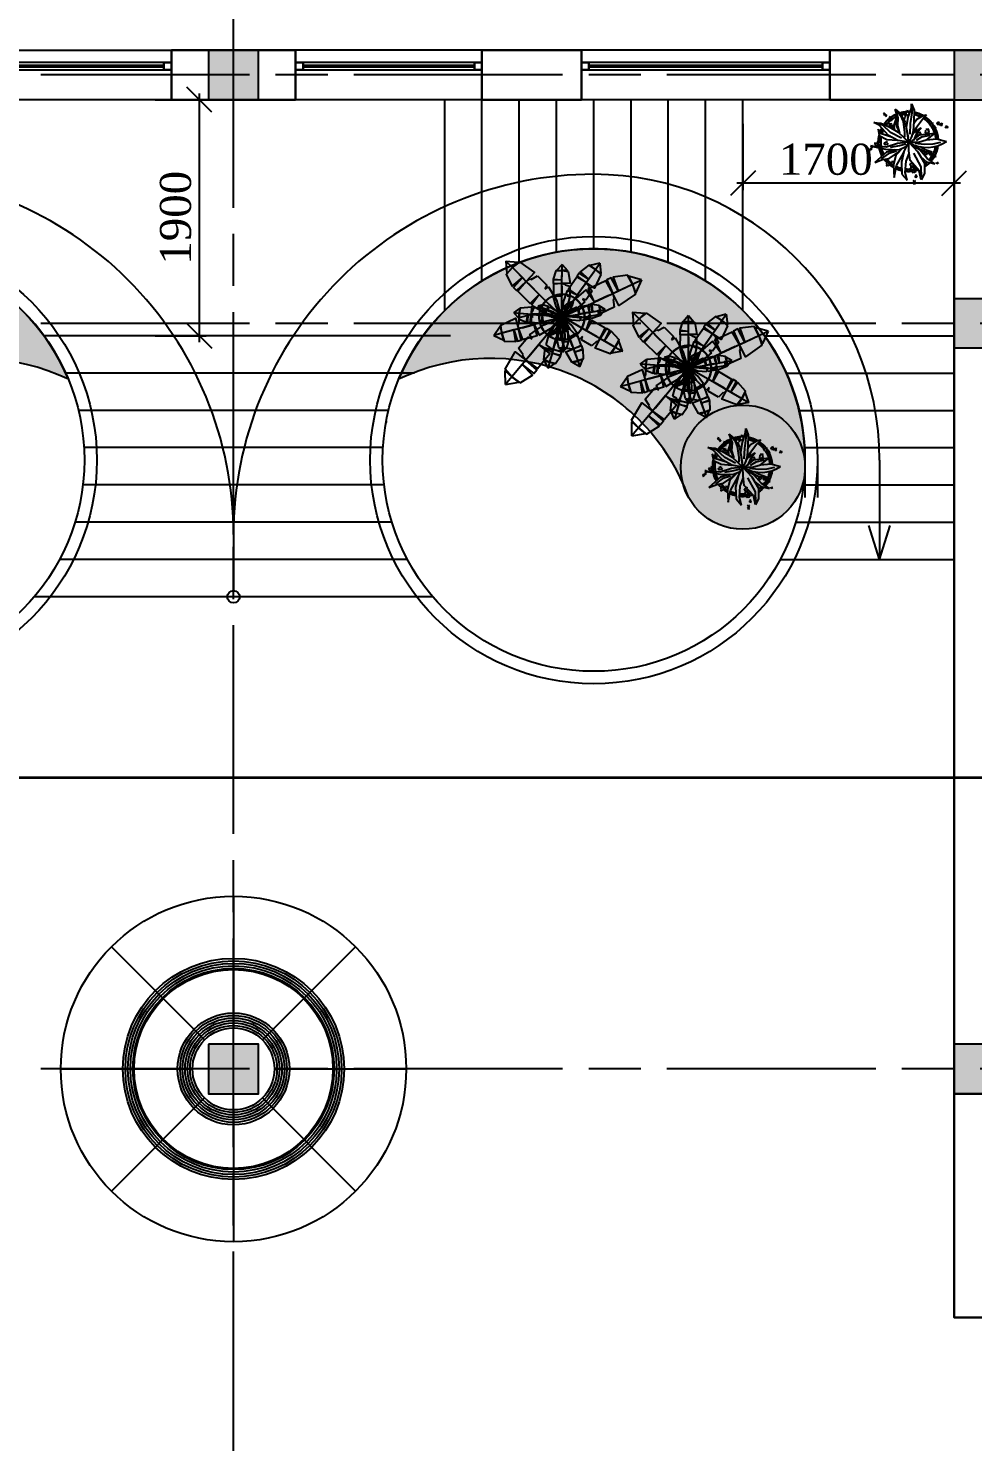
# Model space of a CAD drawing. Header units: inches. Extents: x 2870606 to 3671143, y -733551 to -473558.
# Drawn here: x 3407193 to 3414796, y -509423 to -498048 of the extents above; entities that cross this region are included whole.
import ezdxf

# ---------------------------------------------------------------- set-up
doc = ezdxf.new("R2010")
doc.units = ezdxf.units.IN
doc.header["$MEASUREMENT"] = 0
doc.linetypes.add('ACAD_ISO08W100', pattern=[36, 24, -3, 6, -3])
for name, color, linetype in [('100_TREE', 64, 'Continuous'), ('A_Windows', 160, 'Continuous'), ('Trees', 92, 'Continuous')]:
    doc.layers.add(name, color=color, linetype=linetype)
doc.layers.add('Cashpo', color=25, linetype='Continuous', lineweight=25)
doc.styles.add('J~stule', font='dutch.ttf')
doc.linetypes.add('FENCELINE1', pattern='A,0.25,-0.1,[133,ltypeshp.shx,S=0.1,R=0,X=-0.1,Y=0],-0.1,1', length=1.45)
doc.dimstyles.new('J~style', dxfattribs={"dimscale": 100, "dimtxt": 2.5, "dimasz": 2, "dimexe": 0.55, "dimexo": 0.725, "dimtad": 1, "dimdec": 0, "dimdsep": 46, "dimtxsty": 'J~stule', "dimblk": 'OBLIQUE', "dimcen": 2, "dimdle": 0.5, "dimadec": 0, "dimazin": 0, "dimtfac": 1, "dimtdec": 0, "dimtmove": 0, "dimatfit": 3, "dimfxl": 1, "dimarcsym": 0})

# ---------------------------------------------------------------- blocks, each defined once
blk = doc.blocks.new('cvetok')
at = {"layer": 'Cashpo', "lineweight": 30, "ltscale": 0.1}
for centre, major_axis, start_param, end_param in [((94658, 171878), (170, -170), 2.400873, 2.651128), ((94658, 171878), (-170, -170), 3.409984, 3.737026), ((94658, 171878), (170, -170), 3.024703, 3.316562), ((94658, 171878), (-158, -158), 4.624923, 4.873501), ((94658, 171878), (170, -170), 2.755823, 2.987251), ((94658, 171878), (-158, -158), 4.327905, 4.569763), ((94658, 171878), (-158, -158), 4.034231, 4.174743), ((94658, 171878), (-158, -158), 3.449429, 3.724418), ((94658, 171878), (-158, -158), 3.03563, 3.35015), ((94658, 171878), (-170, -170), 3.019498, 3.341375), ((94658, 171878), (-158, -158), 2.449339, 2.938254), ((94658, 171878), (-170, -170), 2.966211, 2.998209), ((94658, 171878), (-170, -170), 2.892081, 2.958014), ((94658, 171878), (170, -170), 3.717694, 3.950919), ((94658, 171878), (170, -170), 3.458664, 3.61719), ((94659, 171883), (158, -158), 3.767296, 4.146619), ((94658, 171878), (158, -158), 3.482746, 3.649771), ((94658, 171878), (-170, -170), 2.431898, 2.830481), ((94658, 171878), (170, -170), 4.008914, 4.104644), ((94658, 171878), (170, -170), 4.142062, 4.429809), ((94658, 171878), (-158, -158), 5.746791, 5.985086), ((94658, 171878), (158, -158), 0.066528, 0.61373), ((94658, 171878), (170, -170), 0.291978, 0.654909), ((94658, 171878), (170, -170), 4.559068, 4.718123), ((94658, 171878), (-158, -158), 6.166573, 6.379453), ((94658, 171878), (170, -170), 4.823255, 4.978325), ((94658, 171878), (170, -170), -1.220089, -1.010216), ((94658, 171878), (158, -158), -1.237744, -1.029908), ((94658, 171878), (158, -158), -0.889995, -0.67916), ((94658, 171878), (158, -158), -0.609448, -0.475122), ((94658, 171878), (170, -170), -0.592307, -0.44413), ((94658, 171878), (-158, -158), 1.402226, 1.533974), ((94658, 171878), (-170, -170), 1.354065, 1.580489), ((94658, 171878), (170, -170), 0.075749, 0.183167), ((94658, 171878), (170, -170), -0.886086, -0.617507)]:
    blk.add_ellipse(centre, major_axis=major_axis, ratio=1, start_param=start_param, end_param=end_param, dxfattribs=at)
at = {"layer": 'Trees', "ltscale": 10}
for p, q in [((94457, 172108), (94461, 172102)), ((94463, 172105), (94457, 172108)), ((94464, 172108), (94463, 172105)), ((94465, 172105), (94464, 172108)), ((94469, 172107), (94465, 172105)), ((94468, 172098), (94469, 172107)), ((94577, 172068), (94551, 172140)), ((94551, 172140), (94596, 172088)), ((94551, 172140), (94605, 172093)), ((94642, 172108), (94630, 172104)), ((94635, 172116), (94642, 172108)), ((94646, 172113), (94635, 172116)), ((94652, 172132), (94646, 172113)), ((94656, 172114), (94652, 172132)), ((94665, 172116), (94656, 172114)), ((94657, 172074), (94683, 172148)), ((94660, 172108), (94665, 172116)), ((94668, 172106), (94660, 172108)), ((94676, 172024), (94688, 172110)), ((94683, 172148), (94684, 172183)), ((94684, 172183), (94704, 172132)), ((94688, 172110), (94692, 172145)), ((94704, 172132), (94702, 172039)), ((94380, 172032), (94437, 172027)), ((94422, 172010), (94380, 172032)), ((94454, 172008), (94422, 172022)), ((94499, 171928), (94422, 172010)), ((94437, 172027), (94503, 171997)), ((94515, 171950), (94454, 172008)), ((94461, 172102), (94457, 172100)), ((94457, 172100), (94461, 172100)), ((94461, 172100), (94459, 172096)), ((94459, 172096), (94468, 172097)), ((94471, 172095), (94474, 172089)), ((94476, 172092), (94471, 172095)), ((94474, 172089), (94471, 172087)), ((94471, 172087), (94475, 172087)), ((94475, 172087), (94473, 172083)), ((94473, 172083), (94481, 172084)), ((94478, 172095), (94476, 172092)), ((94479, 172091), (94478, 172095)), ((94483, 172094), (94479, 172091)), ((94482, 172085), (94483, 172094)), ((94497, 172023), (94509, 172021)), ((94506, 172016), (94497, 172023)), ((94502, 172012), (94506, 172016)), ((94508, 172012), (94502, 172012)), ((94503, 171997), (94575, 171953)), ((94504, 172074), (94510, 172074)), ((94511, 172065), (94504, 172074)), ((94505, 172005), (94508, 172012)), ((94520, 172010), (94505, 172005)), ((94508, 172078), (94512, 172076)), ((94510, 172074), (94508, 172078)), ((94509, 172021), (94510, 172027)), ((94510, 172057), (94515, 172048)), ((94516, 172057), (94510, 172057)), ((94510, 172027), (94513, 172021)), ((94512, 172076), (94515, 172083)), ((94522, 172069), (94512, 172064)), ((94513, 172021), (94518, 172026)), ((94515, 172083), (94516, 172074)), ((94515, 172062), (94516, 172057)), ((94518, 172059), (94515, 172062)), ((94516, 172074), (94521, 172075)), ((94521, 172075), (94517, 172072)), ((94517, 172072), (94522, 172069)), ((94517, 172047), (94528, 172051)), ((94524, 172065), (94518, 172059)), ((94518, 172026), (94521, 172012)), ((94518, 172006), (94530, 172004)), ((94527, 171999), (94518, 172006)), ((94523, 172057), (94524, 172065)), ((94527, 172056), (94523, 172057)), ((94523, 172054), (94527, 172056)), ((94528, 172051), (94523, 172054)), ((94523, 171995), (94527, 171999)), ((94528, 171995), (94523, 171995)), ((94526, 171988), (94528, 171995)), ((94540, 171994), (94526, 171988)), ((94530, 172004), (94531, 172010)), ((94531, 172010), (94534, 172004)), ((94534, 172004), (94539, 172009)), ((94539, 172009), (94542, 171995)), ((94564, 172082), (94542, 172010)), ((94542, 172010), (94545, 171977)), ((94562, 172008), (94564, 172082)), ((94587, 171956), (94562, 172008)), ((94573, 172006), (94577, 172068)), ((94590, 171947), (94573, 172006)), ((94596, 172088), (94615, 172039)), ((94615, 172089), (94597, 172096)), ((94597, 172096), (94610, 172081)), ((94610, 172081), (94601, 172073)), ((94601, 172073), (94613, 172075)), ((94613, 172075), (94609, 172062)), ((94609, 172062), (94632, 172069)), ((94618, 172098), (94615, 172089)), ((94615, 172039), (94627, 171950)), ((94621, 172089), (94618, 172098)), ((94619, 172065), (94633, 172033)), ((94631, 172099), (94621, 172089)), ((94630, 172104), (94648, 172088)), ((94634, 172073), (94631, 172099)), ((94633, 172033), (94656, 171910)), ((94644, 171992), (94657, 172074)), ((94652, 172089), (94666, 172100)), ((94672, 171939), (94676, 172024)), ((94702, 172039), (94696, 171961)), ((94699, 172022), (94723, 172055)), ((94723, 172055), (94778, 172087)), ((94773, 172057), (94723, 171991)), ((94804, 172093), (94773, 172057)), ((94778, 172087), (94804, 172093)), ((94828, 172019), (94839, 172017)), ((94838, 172001), (94828, 172019)), ((94837, 172024), (94843, 172020)), ((94839, 172017), (94837, 172024)), ((94858, 172005), (94840, 171999)), ((94843, 172020), (94851, 172031)), ((94851, 172031), (94850, 172016)), ((94850, 172016), (94858, 172015)), ((94858, 172015), (94850, 172011)), ((94850, 172011), (94858, 172005)), ((94872, 172004), (94859, 171998)), ((94859, 171996), (94862, 171981)), ((94871, 171996), (94872, 172004)), ((94877, 171998), (94871, 171996)), ((94873, 171993), (94877, 171998)), ((94881, 171985), (94873, 171993)), ((94887, 172032), (94889, 172018)), ((94894, 172029), (94887, 172032)), ((94891, 172017), (94906, 172016)), ((94894, 172035), (94894, 172029)), ((94897, 172030), (94894, 172035)), ((94907, 172036), (94897, 172030)), ((94901, 172022), (94907, 172024)), ((94906, 172016), (94901, 172022)), ((94902, 172026), (94907, 172036)), ((94907, 172024), (94902, 172026)), ((94910, 172023), (94918, 172020)), ((94915, 172008), (94910, 172023)), ((94917, 172025), (94921, 172021)), ((94918, 172020), (94917, 172025)), ((94931, 172008), (94917, 172007)), ((94921, 172021), (94929, 172029)), ((94929, 172029), (94926, 172018)), ((94926, 172018), (94932, 172016)), ((94932, 172016), (94926, 172014)), ((94926, 172014), (94931, 172008)), ((94958, 171997), (94968, 172005)), ((94963, 171986), (94958, 171996)), ((94968, 172005), (94968, 171999)), ((94968, 171999), (94972, 172000)), ((94972, 172000), (94970, 171996)), ((94970, 171996), (94978, 171993)), ((94414, 171978), (94424, 171926)), ((94435, 171942), (94414, 171978)), ((94424, 171926), (94485, 171896)), ((94529, 171912), (94435, 171942)), ((94485, 171896), (94569, 171890)), ((94573, 171888), (94499, 171928)), ((94602, 171906), (94515, 171950)), ((94661, 171873), (94573, 171888)), ((94575, 171953), (94661, 171873)), ((94627, 171950), (94628, 171913)), ((94661, 171873), (94644, 171992)), ((94683, 171915), (94661, 171873)), ((94670, 171868), (94750, 171932)), ((94696, 171961), (94683, 171915)), ((94723, 171991), (94688, 171932)), ((94695, 171947), (94707, 171953)), ((94722, 171939), (94698, 171887)), ((94707, 171953), (94761, 171989)), ((94761, 171989), (94722, 171939)), ((94723, 171890), (94767, 171915)), ((94731, 171945), (94729, 171919)), ((94729, 171919), (94740, 171927)), ((94758, 171951), (94733, 171949)), ((94739, 171873), (94802, 171891)), ((94740, 171927), (94740, 171924)), ((94750, 171932), (94871, 171947)), ((94751, 171940), (94758, 171951)), ((94763, 171939), (94751, 171940)), ((94753, 171933), (94763, 171939)), ((94754, 171931), (94753, 171933)), ((94767, 171915), (94834, 171931)), ((94797, 171971), (94794, 171945)), ((94794, 171945), (94805, 171952)), ((94871, 171947), (94798, 171890)), ((94823, 171977), (94799, 171974)), ((94802, 171891), (94886, 171899)), ((94805, 171952), (94807, 171943)), ((94807, 171943), (94812, 171951)), ((94812, 171951), (94828, 171941)), ((94817, 171965), (94823, 171977)), ((94828, 171964), (94817, 171965)), ((94818, 171959), (94828, 171964)), ((94828, 171941), (94818, 171959)), ((94862, 171981), (94867, 171987)), ((94867, 171987), (94870, 171983)), ((94870, 171983), (94871, 171988)), ((94871, 171988), (94881, 171985)), ((94886, 171899), (94964, 171879)), ((94966, 171991), (94963, 171986)), ((94969, 171987), (94966, 171991)), ((94978, 171993), (94969, 171992)), ((94969, 171992), (94969, 171987)), ((94340, 171806), (94336, 171800)), ((94336, 171800), (94342, 171803)), ((94340, 171808), (94337, 171807)), ((94337, 171807), (94340, 171806)), ((94338, 171812), (94340, 171808)), ((94347, 171811), (94338, 171812)), ((94342, 171803), (94344, 171800)), ((94344, 171800), (94345, 171804)), ((94345, 171804), (94349, 171801)), ((94349, 171801), (94348, 171810)), ((94354, 171818), (94350, 171813)), ((94350, 171813), (94356, 171816)), ((94351, 171820), (94354, 171818)), ((94354, 171820), (94351, 171820)), ((94352, 171825), (94354, 171820)), ((94361, 171823), (94352, 171825)), ((94354, 171844), (94360, 171837)), ((94362, 171842), (94354, 171844)), ((94356, 171816), (94358, 171812)), ((94360, 171837), (94357, 171834)), ((94357, 171834), (94362, 171835)), ((94358, 171812), (94359, 171816)), ((94359, 171816), (94363, 171814)), ((94362, 171835), (94361, 171829)), ((94361, 171829), (94370, 171834)), ((94363, 171846), (94362, 171842)), ((94363, 171814), (94362, 171823)), ((94365, 171842), (94363, 171846)), ((94368, 171847), (94365, 171842)), ((94371, 171835), (94368, 171847)), ((94372, 171838), (94475, 171816)), ((94478, 171833), (94372, 171838)), ((94384, 171864), (94390, 171858)), ((94392, 171862), (94384, 171864)), ((94390, 171858), (94387, 171854)), ((94387, 171854), (94392, 171855)), ((94482, 171792), (94388, 171709)), ((94392, 171855), (94391, 171850)), ((94391, 171850), (94400, 171854)), ((94393, 171866), (94392, 171862)), ((94395, 171862), (94393, 171866)), ((94398, 171867), (94395, 171862)), ((94401, 171856), (94398, 171867)), ((94400, 171844), (94405, 171845)), ((94405, 171842), (94400, 171844)), ((94401, 171850), (94412, 171851)), ((94405, 171845), (94401, 171850)), ((94402, 171834), (94405, 171842)), ((94408, 171840), (94402, 171834)), ((94403, 171876), (94411, 171867)), ((94414, 171872), (94403, 171876)), ((94411, 171867), (94405, 171863)), ((94405, 171863), (94412, 171863)), ((94411, 171837), (94408, 171840)), ((94412, 171863), (94410, 171856)), ((94410, 171856), (94424, 171860)), ((94417, 171839), (94411, 171841)), ((94411, 171841), (94411, 171837)), ((94413, 171850), (94417, 171839)), ((94416, 171877), (94414, 171872)), ((94418, 171872), (94416, 171877)), ((94423, 171877), (94418, 171872)), ((94425, 171862), (94423, 171877)), ((94495, 171779), (94440, 171740)), ((94469, 171849), (94465, 171867)), ((94467, 171869), (94485, 171878)), ((94476, 171856), (94469, 171849)), ((94475, 171816), (94580, 171813)), ((94479, 171848), (94476, 171856)), ((94570, 171863), (94478, 171833)), ((94481, 171856), (94479, 171848)), ((94496, 171854), (94481, 171856)), ((94485, 171878), (94482, 171868)), ((94482, 171868), (94490, 171869)), ((94552, 171813), (94482, 171792)), ((94490, 171869), (94485, 171863)), ((94485, 171863), (94496, 171854)), ((94562, 171800), (94495, 171779)), ((94504, 171743), (94590, 171802)), ((94586, 171843), (94512, 171831)), ((94557, 171768), (94538, 171691)), ((94612, 171825), (94557, 171768)), ((94562, 171685), (94607, 171767)), ((94661, 171873), (94570, 171863)), ((94580, 171813), (94638, 171839)), ((94638, 171858), (94586, 171843)), ((94625, 171805), (94602, 171712)), ((94607, 171767), (94661, 171873)), ((94638, 171839), (94661, 171873)), ((94639, 171721), (94664, 171783)), ((94662, 171803), (94661, 171873)), ((94661, 171873), (94739, 171873)), ((94661, 171873), (94734, 171795)), ((94672, 171726), (94662, 171803)), ((94750, 171811), (94697, 171846)), ((94698, 171846), (94788, 171798)), ((94762, 171674), (94701, 171786)), ((94713, 171865), (94786, 171857)), ((94734, 171795), (94787, 171704)), ((94810, 171742), (94750, 171811)), ((94793, 171813), (94755, 171836)), ((94786, 171857), (94857, 171860)), ((94788, 171798), (94850, 171793)), ((94789, 171779), (94793, 171794)), ((94802, 171770), (94789, 171777)), ((94850, 171793), (94793, 171813)), ((94793, 171794), (94798, 171787)), ((94798, 171787), (94801, 171792)), ((94801, 171792), (94802, 171786)), ((94801, 171778), (94802, 171770)), ((94808, 171775), (94801, 171778)), ((94802, 171786), (94813, 171788)), ((94813, 171788), (94804, 171781)), ((94804, 171781), (94808, 171775)), ((94824, 171778), (94829, 171793)), ((94838, 171769), (94825, 171776)), ((94829, 171793), (94833, 171786)), ((94833, 171786), (94837, 171791)), ((94837, 171791), (94837, 171786)), ((94837, 171786), (94848, 171787)), ((94837, 171777), (94838, 171769)), ((94843, 171775), (94837, 171777)), ((94848, 171787), (94839, 171780)), ((94839, 171780), (94843, 171775)), ((94857, 171860), (94918, 171874)), ((94868, 171769), (94862, 171760)), ((94870, 171763), (94868, 171769)), ((94874, 171767), (94870, 171763)), ((94873, 171762), (94874, 171767)), ((94388, 171709), (94451, 171734)), ((94451, 171734), (94504, 171743)), ((94499, 171709), (94479, 171705)), ((94479, 171705), (94487, 171699)), ((94487, 171699), (94480, 171695)), ((94480, 171695), (94487, 171694)), ((94487, 171694), (94483, 171680)), ((94483, 171680), (94494, 171690)), ((94494, 171690), (94500, 171684)), ((94498, 171693), (94508, 171690)), ((94500, 171684), (94498, 171693)), ((94508, 171690), (94501, 171708)), ((94519, 171714), (94513, 171695)), ((94513, 171695), (94522, 171699)), ((94540, 171714), (94521, 171716)), ((94522, 171699), (94522, 171691)), ((94522, 171691), (94527, 171697)), ((94527, 171697), (94537, 171687)), ((94533, 171706), (94540, 171714)), ((94542, 171704), (94533, 171706)), ((94533, 171701), (94542, 171704)), ((94537, 171687), (94533, 171701)), ((94538, 171691), (94543, 171590)), ((94543, 171590), (94562, 171685)), ((94602, 171712), (94606, 171617)), ((94633, 171628), (94639, 171721)), ((94670, 171698), (94679, 171681)), ((94680, 171696), (94670, 171698)), ((94746, 171644), (94672, 171726)), ((94685, 171679), (94676, 171663)), ((94677, 171660), (94692, 171647)), ((94678, 171705), (94680, 171696)), ((94684, 171700), (94678, 171705)), ((94682, 171680), (94701, 171686)), ((94694, 171711), (94684, 171700)), ((94689, 171670), (94685, 171679)), ((94695, 171677), (94689, 171670)), ((94692, 171697), (94694, 171711)), ((94699, 171696), (94692, 171697)), ((94692, 171647), (94692, 171657)), ((94692, 171657), (94699, 171654)), ((94693, 171692), (94699, 171696)), ((94701, 171686), (94693, 171692)), ((94694, 171668), (94695, 171677)), ((94709, 171666), (94694, 171668)), ((94696, 171661), (94709, 171666)), ((94699, 171654), (94696, 171661)), ((94758, 171755), (94804, 171716)), ((94765, 171594), (94762, 171674)), ((94787, 171704), (94787, 171620)), ((94804, 171716), (94872, 171700)), ((94872, 171700), (94810, 171742)), ((94851, 171755), (94846, 171744)), ((94846, 171744), (94852, 171746)), ((94852, 171746), (94851, 171741)), ((94851, 171741), (94855, 171744)), ((94863, 171753), (94853, 171756)), ((94855, 171744), (94860, 171737)), ((94858, 171746), (94863, 171747)), ((94860, 171737), (94858, 171746)), ((94859, 171749), (94863, 171753)), ((94863, 171747), (94859, 171749)), ((94862, 171758), (94870, 171750)), ((94870, 171750), (94871, 171756)), ((94871, 171756), (94875, 171754)), ((94881, 171760), (94873, 171762)), ((94873, 171758), (94881, 171760)), ((94875, 171754), (94873, 171758)), ((94885, 171702), (94887, 171711)), ((94889, 171704), (94885, 171702)), ((94889, 171711), (94898, 171710)), ((94889, 171700), (94889, 171704)), ((94892, 171703), (94889, 171700)), ((94897, 171698), (94892, 171703)), ((94898, 171710), (94895, 171707)), ((94895, 171707), (94898, 171706)), ((94898, 171706), (94895, 171705)), ((94895, 171705), (94897, 171698)), ((94606, 171617), (94649, 171568)), ((94649, 171568), (94633, 171628)), ((94699, 171625), (94692, 171638)), ((94693, 171640), (94706, 171650)), ((94703, 171632), (94699, 171625)), ((94699, 171562), (94706, 171567)), ((94703, 171561), (94699, 171562)), ((94699, 171543), (94706, 171549)), ((94704, 171542), (94699, 171543)), ((94701, 171558), (94703, 171561)), ((94705, 171559), (94701, 171558)), ((94701, 171539), (94704, 171542)), ((94705, 171540), (94701, 171539)), ((94707, 171626), (94703, 171632)), ((94706, 171650), (94705, 171642)), ((94705, 171642), (94711, 171644)), ((94707, 171552), (94705, 171559)), ((94707, 171533), (94705, 171540)), ((94718, 171634), (94706, 171633)), ((94706, 171633), (94707, 171626)), ((94707, 171567), (94714, 171561)), ((94708, 171558), (94707, 171552)), ((94707, 171548), (94714, 171542)), ((94708, 171539), (94707, 171533)), ((94711, 171644), (94708, 171639)), ((94708, 171639), (94718, 171634)), ((94711, 171557), (94708, 171558)), ((94712, 171538), (94708, 171539)), ((94714, 171561), (94710, 171560)), ((94710, 171560), (94711, 171557)), ((94714, 171542), (94710, 171541)), ((94710, 171541), (94712, 171538)), ((94724, 171607), (94713, 171604)), ((94713, 171602), (94714, 171590)), ((94714, 171590), (94718, 171595)), ((94718, 171595), (94720, 171591)), ((94720, 171591), (94721, 171595)), ((94721, 171595), (94729, 171592)), ((94722, 171602), (94724, 171607)), ((94727, 171602), (94722, 171602)), ((94723, 171599), (94727, 171602)), ((94729, 171592), (94723, 171599)), ((94762, 171570), (94746, 171644)), ((94787, 171620), (94762, 171570))]:
    blk.add_line(p, q, dxfattribs=at)
at = {"layer": 'Trees', "linetype": 'ByBlock'}
blk.add_ellipse((94658, 171878), major_axis=(170, -170), ratio=1, start_param=2.298631, end_param=2.368794, dxfattribs=at)
at = {"layer": 'Trees', "ltscale": 10}
for centre, major_axis, ratio, start_param, end_param in [((94808, 172099), (274, 0), 0.978732, 4.181898, 5.319375), ((94658, 171878), (170, -170), 1, 0.214693, 0.250114)]:
    blk.add_ellipse(centre, major_axis=major_axis, ratio=ratio, start_param=start_param, end_param=end_param, dxfattribs=at)
blk = doc.blocks.new('_Oblique')
at = {"color": 0, "linetype": 'ByBlock', "lineweight": -2}
blk.add_line((-0.5, -0.5), (0.5, 0.5), dxfattribs=at)
blk = doc.blocks.new('*D705')
at = {"color": 0, "lineweight": -2, "transparency": 16777216}
for p, q in [((3408571, -500573), (3408571, -498573)), ((3408215, -498623), (3408626, -498623)), ((3408215, -500523), (3408626, -500523))]:
    blk.add_line(p, q, dxfattribs=at)
at = {"layer": 'Defpoints', "color": 0, "lineweight": 35, "transparency": 16777216}
for p in [(3408143, -498623), (3408571, -498623), (3408143, -500523)]:
    blk.add_point(p, dxfattribs=at)
at = {"color": 0, "lineweight": -2, "transparency": 16777216, "xscale": 200, "yscale": 200, "zscale": 200}
for p, rotation in [((3408571, -498623), 90), ((3408571, -500523), 270)]:
    blk.add_blockref('_Oblique', p, dxfattribs=dict(at, rotation=rotation))
at = {"color": 0, "transparency": 16777216, "insert": (3408380, -499573), "char_height": 250, "attachment_point": 5, "rotation": 90, "style": 'J~stule'}
blk.add_mtext('1900', dxfattribs=at)
blk = doc.blocks.new('3DLF-P1')
at = {"color": 76}
blk.add_line((-0.98, 0, 0.17), (0, 0, 0.17), dxfattribs=at)
for points in [[(-17.11, 0, -1.36), (-17.01, 2.24, -1.53), (-13.94, 3.24, 0.14), (-13.65, 0, 0.64)], [(-13.65, 0, 0.64), (-13.51, 3.24, 0.39), (-12.42, 3.24, 1.02), (-12.35, 0, 1.39)], [(-12.35, 0, 1.39), (-12.1, 3.14, 2.23), (-7.85, 3.14, 2.23), (-7.85, 0, 1.39)], [(-19.36, 0, -5.26), (-17.06, 1.97, -1.97), (-17.11, 0, -1.36), (-19.36, 0, -5.26)], [(-19.36, 0, -5.26), (-17.06, -1.97, -1.97), (-17.11, 0, -1.36), (-19.36, 0, -5.26)], [(-17.11, 0, -1.36), (-16.8, -2.24, -1.41), (-12.43, -2.99, 1.04), (-12.35, 0, 1.39)]]:
    blk.add_3dface(points, dxfattribs=at)
for points, invisible_edges in [([(-7.88, 0, 1.39), (-7.29, 3.2, 1.86), (-3.87, 2.22, 1.08), (-3.94, 0, 0.69)], 4), ([(-12.35, 0, 1.39), (-12.1, -1.21, 1.71), (-11.85, -1.21, 1.71), (-11.85, 0, 1.39)], 4), ([(-11.85, 0, 1.39), (-11.85, -1.21, 1.71), (-11.35, -2.9, 2.16), (-11.35, 0, 1.39)], 5), ([(-11.35, 0, 1.39), (-7.85, 0, 1.39), (-7.85, -1.93, 1.9)], 10), ([(-11.35, 0, 1.39), (-11.35, -2.9, 2.16), (-8.1, -2.9, 2.16), (-7.85, -1.93, 1.9)], 9), ([(-7.88, 0, 1.39), (-3.88, -1.97, 1.04), (-1.22, -0.49, 0.3), (-0.98, 0, 0.17)], 1), ([(-7.88, 0, 1.39), (-7.82, -1.97, 1.73), (-7.54, -2.95, 1.86), (-3.88, -1.97, 1.04)], 9), ([(-3.94, 0, 0.69), (-3.87, 2.22, 1.08), (-1.21, 0.74, 0.35)], 9), ([(-3.94, 0, 0.69), (-1.21, 0.74, 0.35), (-0.98, 0, 0.17)], 1)]:
    blk.add_3dface(points, dxfattribs=dict(at, invisible_edges=invisible_edges))
blk = doc.blocks.new('PLANT1')
at = {"const_width": 0.00635}
blk.add_lwpolyline([(-0.1302, 0, 1), (0.1302, 0, 1)], format="xyb", close=True, dxfattribs=at)
for centre, radius in [((0, 0), 0.127), ((0, 0, 0.2032), 0.00635)]:
    blk.add_circle(centre, radius)
for p, xscale, yscale, zscale, rotation in [((0, 0, 0.4064), 0.02286, 0.02286, 0.02286, 250), ((0, 0, 0.5588), 0.01905, 0.01905, 0.01905, 329.9999999999999), ((0, 0, 0.3556), 0.01905, 0.01905, 0.01905, 329.9999999999999), ((0, 0, 0.6159), 0.01524, 0.01524, 0.01524, 295.1447856306789), ((0, 0, 0.5906), 0.01397, 0.01397, 0.01397, 210), ((0, 0, 0.6604), 0.007619999999999999, 0.007619999999999999, 0.007619999999999999, 230.1944289077348), ((0, 0, 0.5271), 0.02032, 0.02032, 0.02032, 190), ((0, 0.0063, 0.4587), 0.02032, 0.02032, 0.02032, 55), ((0, 0, 0.635), 0.0127, 0.0127, 0.0127, 15), ((0, 0, 0.5906), 0.01524, 0.01524, 0.01524, 95), ((0, 0, 0.4064), 0.01524, 0.01524, 0.01524, 130.2363583092738), ((0, 0, 0.3556), 0.0254, 0.0254, 0.0254, 155), ((0, 0, 0.508), 0.01016, 0.01016, 0.01016, 113.1985905136482)]:
    blk.add_blockref('3DLF-P1', p, dxfattribs=dict(xscale=xscale, yscale=yscale, zscale=zscale, rotation=rotation))
at = {"xscale": 0.0254, "yscale": 0.0254, "zscale": 0.0254}
blk.add_blockref('3DLF-P1', (0, 0, 0.3048), dxfattribs=at)
at = {"color": 84, "extrusion": (0.721942, -0.193444, 0.664364), "xscale": 0.00635, "yscale": 0.00635, "zscale": 0.00635, "rotation": 257.2160735877907}
blk.add_blockref('3DLF-P1', (0, 0.4936, 0.4387), dxfattribs=at)
at = {"color": 84, "extrusion": (-0.657265, 0.176114, 0.732793), "xscale": 0.00635, "yscale": 0.00635, "zscale": 0.00635, "rotation": 254.1723377001319}
blk.add_blockref('3DLF-P1', (0.0033, 0.4497, 0.4836), dxfattribs=at)
blk = doc.blocks.new('*D707')
at = {"color": 0, "lineweight": -2, "transparency": 16777216}
for p, q in [((3412946, -498818), (3412946, -499350)), ((3414646, -498818), (3414646, -499350)), ((3414696, -499295), (3412896, -499295))]:
    blk.add_line(p, q, dxfattribs=at)
at = {"layer": 'Defpoints', "color": 0, "lineweight": 35, "transparency": 16777216}
for p in [(3412946, -498745), (3414646, -498745), (3412946, -499295)]:
    blk.add_point(p, dxfattribs=at)
at = {"color": 0, "lineweight": -2, "transparency": 16777216, "xscale": 200, "yscale": 200, "zscale": 200, "rotation": 180}
blk.add_blockref('_Oblique', (3412946, -499295), dxfattribs=at)
at = {"color": 0, "lineweight": -2, "transparency": 16777216, "xscale": 200, "yscale": 200, "zscale": 200}
blk.add_blockref('_Oblique', (3414646, -499295), dxfattribs=at)
at = {"color": 0, "transparency": 16777216, "insert": (3413613, -499104), "char_height": 250, "attachment_point": 5, "style": 'J~stule'}
blk.add_mtext('1700', dxfattribs=at)
blk = doc.blocks.new('*U71')
at = {"color": 7, "lineweight": 30}
for points in [[(0, 60), (60, 60), (60, 0), (0, 0)], [(1500, 60), (1440, 60), (1440, 0), (1500, 0)]]:
    blk.add_lwpolyline(points, close=True, dxfattribs=at)
at = {"color": 4, "lineweight": 25}
for points in [[(60, 60), (1440, 60), (1440, 0), (60, 0)], [(60, 35), (1440, 35), (1440, 25), (60, 25)]]:
    blk.add_lwpolyline(points, close=True, dxfattribs=at)
blk = doc.blocks.new('*U70')
at = {"color": 7, "lineweight": 30}
for points in [[(0, 60), (60, 60), (60, 0), (0, 0)], [(2000, 60), (1940, 60), (1940, 0), (2000, 0)]]:
    blk.add_lwpolyline(points, close=True, dxfattribs=at)
at = {"color": 4, "lineweight": 25}
for points in [[(60, 60), (1940, 60), (1940, 0), (60, 0)], [(60, 35), (1940, 35), (1940, 25), (60, 25)]]:
    blk.add_lwpolyline(points, close=True, dxfattribs=at)

msp = doc.modelspace()

# ---------------------------------------------------------------- hatches: boundary and pattern name
h = msp.add_hatch(color=256)
h.dxf.hatch_style = 1
h.paths.add_polyline_path([(3409045.37, -498623.13), (3409045.37, -498223.13), (3408645.37, -498223.13), (3408645.37, -498623.13)])
h = msp.add_hatch(color=256)
h.dxf.hatch_style = 1
h.paths.add_polyline_path([(3415045.37, -498623.13), (3415045.37, -498223.13), (3414645.37, -498223.13), (3414645.37, -498623.13)])
at = {"lineweight": 35}
h = msp.add_hatch(color=74, dxfattribs=at)
h.dxf.hatch_style = 1
h.paths.add_polyline_path([(3407516.19, -500873.1, 0.4213882), (3405229.49, -501705.11, 0.0632606), (3405245.37, -501580.09, 1), (3404245.37, -501580.09), (3404245.37, -501523.13, -0.82082091)])
h.paths.add_polyline_path([(3405245.37, -501580.09, -1), (3404245.37, -501580.09, -1)])
h = msp.add_hatch(color=74, dxfattribs=at)
h.dxf.hatch_style = 1
h.paths.add_polyline_path([(3410174.56, -500873.1, -0.4213882), (3412461.25, -501705.11, -0.0632606), (3412445.37, -501580.09, -1), (3413445.37, -501580.09), (3413445.37, -501523.13, 0.82082091)])
h.paths.add_polyline_path([(3412445.37, -501580.09, 1), (3413445.37, -501580.09, 1)])
h = msp.add_hatch(color=256)
h.dxf.hatch_style = 1
h.paths.add_polyline_path([(3415045.37, -500223.13), (3415045.37, -500623.13), (3414645.37, -500623.13), (3414645.37, -500223.13)])
h = msp.add_hatch(color=256)
h.dxf.hatch_style = 1
h.paths.add_polyline_path([(3409045.37, -506623.13), (3409045.37, -506223.13), (3408645.37, -506223.13), (3408645.37, -506623.13)])
h = msp.add_hatch(color=256)
h.dxf.hatch_style = 1
h.paths.add_polyline_path([(3415045.37, -506623.13), (3415045.37, -506223.13), (3414645.37, -506223.13), (3414645.37, -506623.13)])

# ---------------------------------------------------------------- linework, layer by layer
at = {"color": 252, "linetype": 'ACAD_ISO08W100', "ltscale": 70}
for p, q in [((3408845.37, -524692.02), (3408845.37, -496403.85)), ((3441734.29, -498423.13), (3375840.6, -498423.13)), ((3441734.29, -500423.13), (3375840.6, -500423.13)), ((3441734.29, -506423.13), (3375840.6, -506423.13))]:
    msp.add_line(p, q, dxfattribs=at)
for p, q in [((3406845.37, -498223.13), (3408345.37, -498223.13)), ((3410845.37, -498223.13), (3409345.37, -498223.13)), ((3413645.37, -498223.13), (3411645.37, -498223.13)), ((3410545.37, -500318.97), (3410545.37, -498623.13)), ((3410845.37, -500080.91), (3410845.37, -498623.13)), ((3411145.37, -499932.53), (3411145.37, -498623.13)), ((3411445.37, -499849.81), (3411445.37, -498623.13)), ((3411745.37, -499823.13), (3411745.37, -498623.13)), ((3412045.37, -499849.81), (3412045.37, -498623.13)), ((3412345.37, -499932.53), (3412345.37, -498623.13)), ((3412645.37, -500080.91), (3412645.37, -498623.13)), ((3412945.37, -500318.97), (3412945.37, -498623.13)), ((3410593.23, -500523.09), (3407320.12, -500523.09)), ((3413120.12, -500523.09), (3414645.37, -500523.09)), ((3410303.17, -500823.09), (3407494.55, -500823.09)), ((3413294.55, -500823.09), (3414645.37, -500823.09)), ((3410093.11, -501123.09), (3407597.63, -501123.09)), ((3413397.63, -501123.09), (3414645.37, -501123.09)), ((3410048.32, -501423.09), (3407642.43, -501423.09)), ((3413442.43, -501423.09), (3414645.37, -501423.09)), ((3413445.37, -501523.13), (3413445.37, -501823.09)), ((3414045.37, -501523.13), (3414045.37, -502323.09)), ((3410057.17, -501723.09), (3407633.57, -501723.09)), ((3413445.37, -501723.09), (3414645.37, -501723.09)), ((3410120.55, -502023.09), (3407570.19, -502023.09)), ((3413370.19, -502023.09), (3414645.37, -502023.09)), ((3414045.37, -502323.09), (3413959.27, -502050.23)), ((3414045.37, -502323.09), (3414131.48, -502050.23)), ((3408845.37, -502123.13), (3408845.37, -502573.09)), ((3410245.35, -502323.09), (3407445.39, -502323.09)), ((3413245.39, -502323.09), (3414645.37, -502323.09)), ((3410449.19, -502623.09), (3407241.55, -502623.09)), ((3408845.37, -505033.13), (3408845.37, -506093.13)), ((3407862.49, -505440.25), (3408612.03, -506189.79)), ((3409828.25, -505440.25), (3409078.72, -506189.79)), ((3407455.37, -506423.13), (3408515.37, -506423.13)), ((3409175.37, -506423.13), (3410235.37, -506423.13)), ((3408612.03, -506656.48), (3407862.49, -507406.01)), ((3408845.37, -506753.13), (3408845.37, -507813.13)), ((3409078.72, -506656.48), (3409828.25, -507406.01))]:
    msp.add_line(p, q)
at = {"lineweight": 30}
for p, q in [((3408345.37, -498223.13), (3408345.37, -498623.13)), ((3409345.37, -498223.13), (3409345.37, -498623.13)), ((3410845.37, -498223.13), (3410845.37, -498623.13)), ((3411645.37, -498223.13), (3411645.37, -498623.13)), ((3413645.37, -498223.13), (3413645.37, -498623.13)), ((3414645.37, -506623.13), (3415045.37, -506623.13))]:
    msp.add_line(p, q, dxfattribs=at)
at = {"linetype": 'FENCELINE1', "ltscale": 200}
msp.add_line((3413545.37, -501523.13), (3413545.37, -501823.09), dxfattribs=at)
at = {"color": 1, "lineweight": 35}
msp.add_line((3373596.21, -504076.79), (3443399.56, -504076.79), dxfattribs=at)
at = {"lineweight": 30}
for points in [[(3408345.37, -498223.13), (3409345.37, -498223.13)], [(3410845.37, -498223.13), (3411645.37, -498223.13)], [(3413645.37, -498223.13), (3415045.37, -498223.13), (3415045.37, -506623.13)], [(3408345.37, -498623.13), (3409345.37, -498623.13)], [(3410845.37, -498623.13), (3411645.37, -498623.13)], [(3413645.37, -498623.13), (3414645.37, -498623.13), (3414645.37, -506623.13)], [(3417275.37, -508303.13), (3415045.37, -508303.13), (3415045.37, -506623.13), (3414645.37, -506623.13), (3414645.37, -508423.13), (3417670.55, -508423.13)]]:
    msp.add_lwpolyline(points, dxfattribs=at)
for points in [[(3408645.37, -498223.13), (3408645.37, -498623.13), (3409045.37, -498623.13), (3409045.37, -498223.13)], [(3414645.37, -498223.13), (3414645.37, -498623.13), (3415045.37, -498623.13), (3415045.37, -498223.13)], [(3414645.37, -500623.13), (3414645.37, -500223.13), (3415045.37, -500223.13), (3415045.37, -500623.13)], [(3408645.37, -506223.13), (3408645.37, -506623.13), (3409045.37, -506623.13), (3409045.37, -506223.13)], [(3414645.37, -506223.13), (3414645.37, -506623.13), (3415045.37, -506623.13), (3415045.37, -506223.13)]]:
    msp.add_lwpolyline(points, close=True)
msp.add_lwpolyline([(3414645.37, -498623.13), (3403045.37, -498623.13), (3403045.37, -503423.13)])
at = {"linetype": 'FENCELINE1', "ltscale": 200}
for centre in [(3405945.37, -501523.13), (3411745.37, -501523.13)]:
    msp.add_circle(centre, 1800, dxfattribs=at)
for centre, radius in [((3405945.37, -501523.13), 1700), ((3411745.37, -501523.13), 1700), ((3412945.37, -501580.09), 500), ((3408845.37, -502623.09), 50), ((3408845.37, -506423.13), 1390), ((3408845.37, -506423.13), 890), ((3408845.37, -506423.13), 870), ((3408845.37, -506423.13), 850), ((3408845.37, -506423.13), 830), ((3408845.37, -506423.13), 810), ((3408845.37, -506423.13), 800), ((3408845.37, -506423.13), 450), ((3408845.37, -506423.13), 430), ((3408845.37, -506423.13), 410), ((3408845.37, -506423.13), 390), ((3408845.37, -506423.13), 370), ((3408845.37, -506423.13), 350), ((3408845.37, -506423.13), 330)]:
    msp.add_circle(centre, radius)
for centre, radius, start, end in [((3405945.37, -502123.13), 2900, 359.999975, 90), ((3411745.37, -502123.13), 2900, 90, 180.000025), ((3411745.37, -501523.13), 2300, 0, 90), ((3405945.37, -501523.13), 1700, 22.480539, 180), ((3411745.37, -501523.13), 1700, 0, 157.519461), ((3406778.8, -502404.85), 1700, 64.293724, 160.1514), ((3410911.94, -502404.85), 1700, 19.8486, 115.706276), ((3411745.37, -501523.13), 1700, 169.368166, 169.834507)]:
    msp.add_arc(centre, radius, start, end)

# ---------------------------------------------------------------- block references
for p in [(3319619.46, -670837.94), (3318284.62, -673452.89)]:
    msp.add_blockref('cvetok', p)
at = {"layer": '100_TREE', "xscale": -1440.000000000028, "yscale": 1440.000000000028, "zscale": 1440.000000000028, "rotation": 24.99999999999935}
for p in [(3411488.65, -500372.67, -524.51), (3412507.63, -500784.13, -524.51)]:
    msp.add_blockref('PLANT1', p, dxfattribs=at)
at = {"layer": 'A_Windows', "color": 5, "lineweight": 30, "xscale": -1, "rotation": 359.9999846070635}
for name, p in [('*U71', (3408345.37, -498383.13)), ('*U71', (3410845.37, -498383.13)), ('*U70', (3413645.37, -498383.13))]:
    msp.add_blockref(name, p, dxfattribs=at)

# ---------------------------------------------------------------- dimensions: what is measured, and where the dimension line sits
dim = msp.add_linear_dim(base=(3408570.71, -498623.13), p1=(3408142.86, -500523.09), p2=(3408142.86, -498623.13), angle=90, dimstyle='J~style', override={"dimdec": 1, "dimtdec": 1})
dim.commit()
dim.dimension.update_dxf_attribs({"geometry": '*D705', "text_midpoint": (3408379.83, -499573.11)})
dim = msp.add_linear_dim(base=(3412945.77, -499295.17), p1=(3414645.77, -498745.16), p2=(3412945.77, -498745.16), angle=180, dimstyle='J~style', override={"dimdec": 1, "dimtdec": 1})
dim.commit()
dim.dimension.update_dxf_attribs({"geometry": '*D707', "text_midpoint": (3413612.8, -499295.17), "dimtype": 160})

doc.saveas('drawing.dxf')
